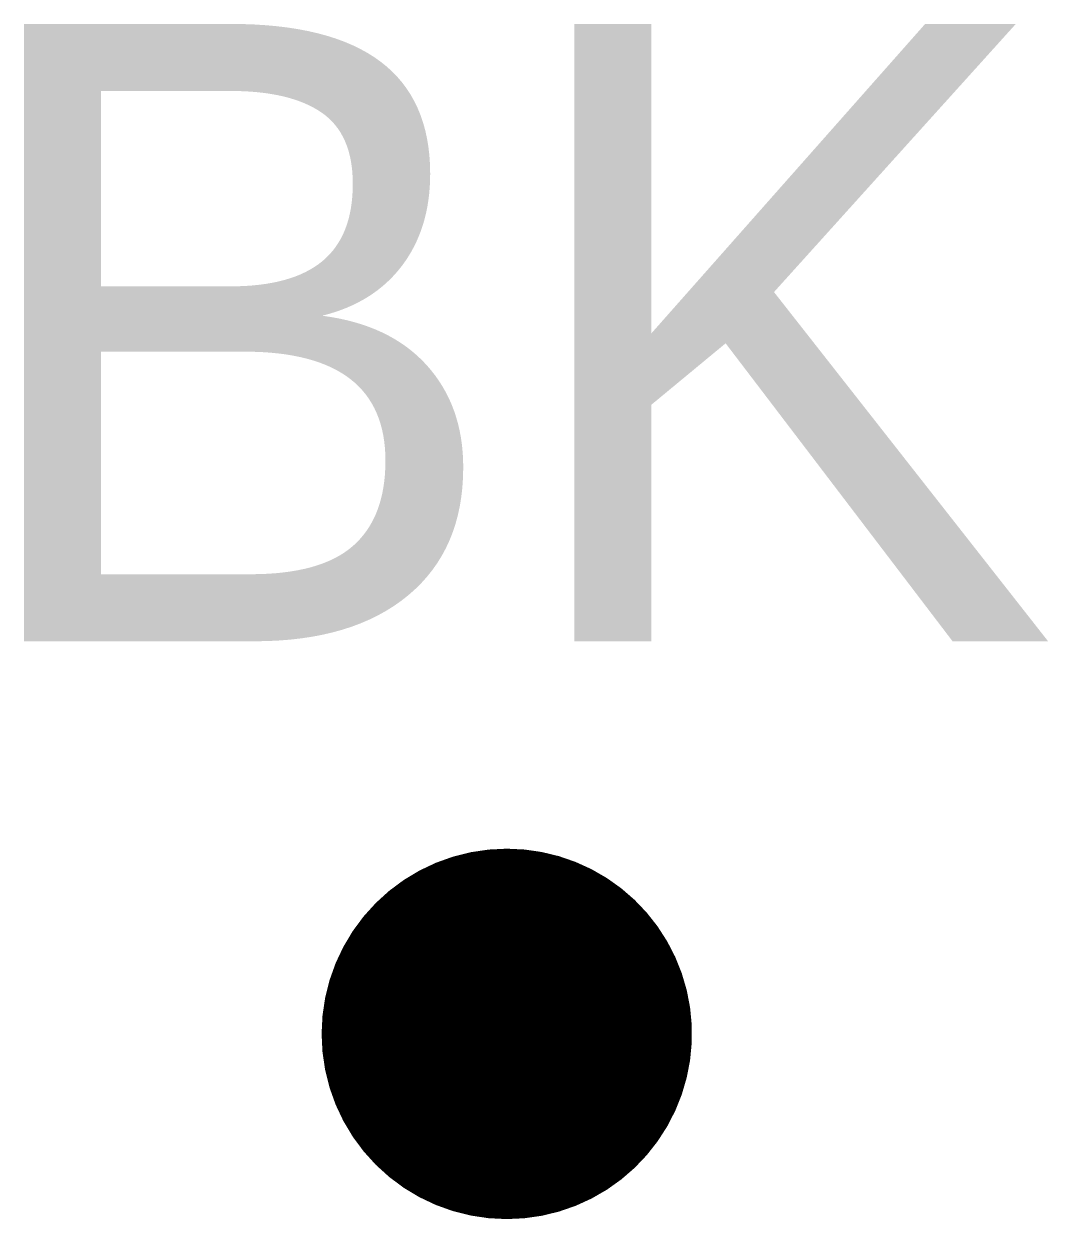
# Model space of a CAD drawing. Header units: metres. Extents: x -0.391 to 0.438, y -0.15 to 0.818.
import ezdxf
from ezdxf.enums import TextEntityAlignment as Align

# ---------------------------------------------------------------- set-up
doc = ezdxf.new("R2010")
doc.units = ezdxf.units.M
doc.styles.get("Standard").update_dxf_attribs({"font": 'isoplus.shx'})

msp = doc.modelspace()

# ---------------------------------------------------------------- linework, layer by layer
at = {"color": 5, "const_width": 0.15}
msp.add_lwpolyline([(0, 0.075, 1), (0, -0.075, 1)], format="xyb", close=True, dxfattribs=at)

# ---------------------------------------------------------------- texts
at = {"color": 2}
msp.add_attdef('BK', text='0', height=0.5, dxfattribs=at).set_placement((-0.00001, 0.31798), align=Align.CENTER)

doc.saveas('drawing.dxf')
